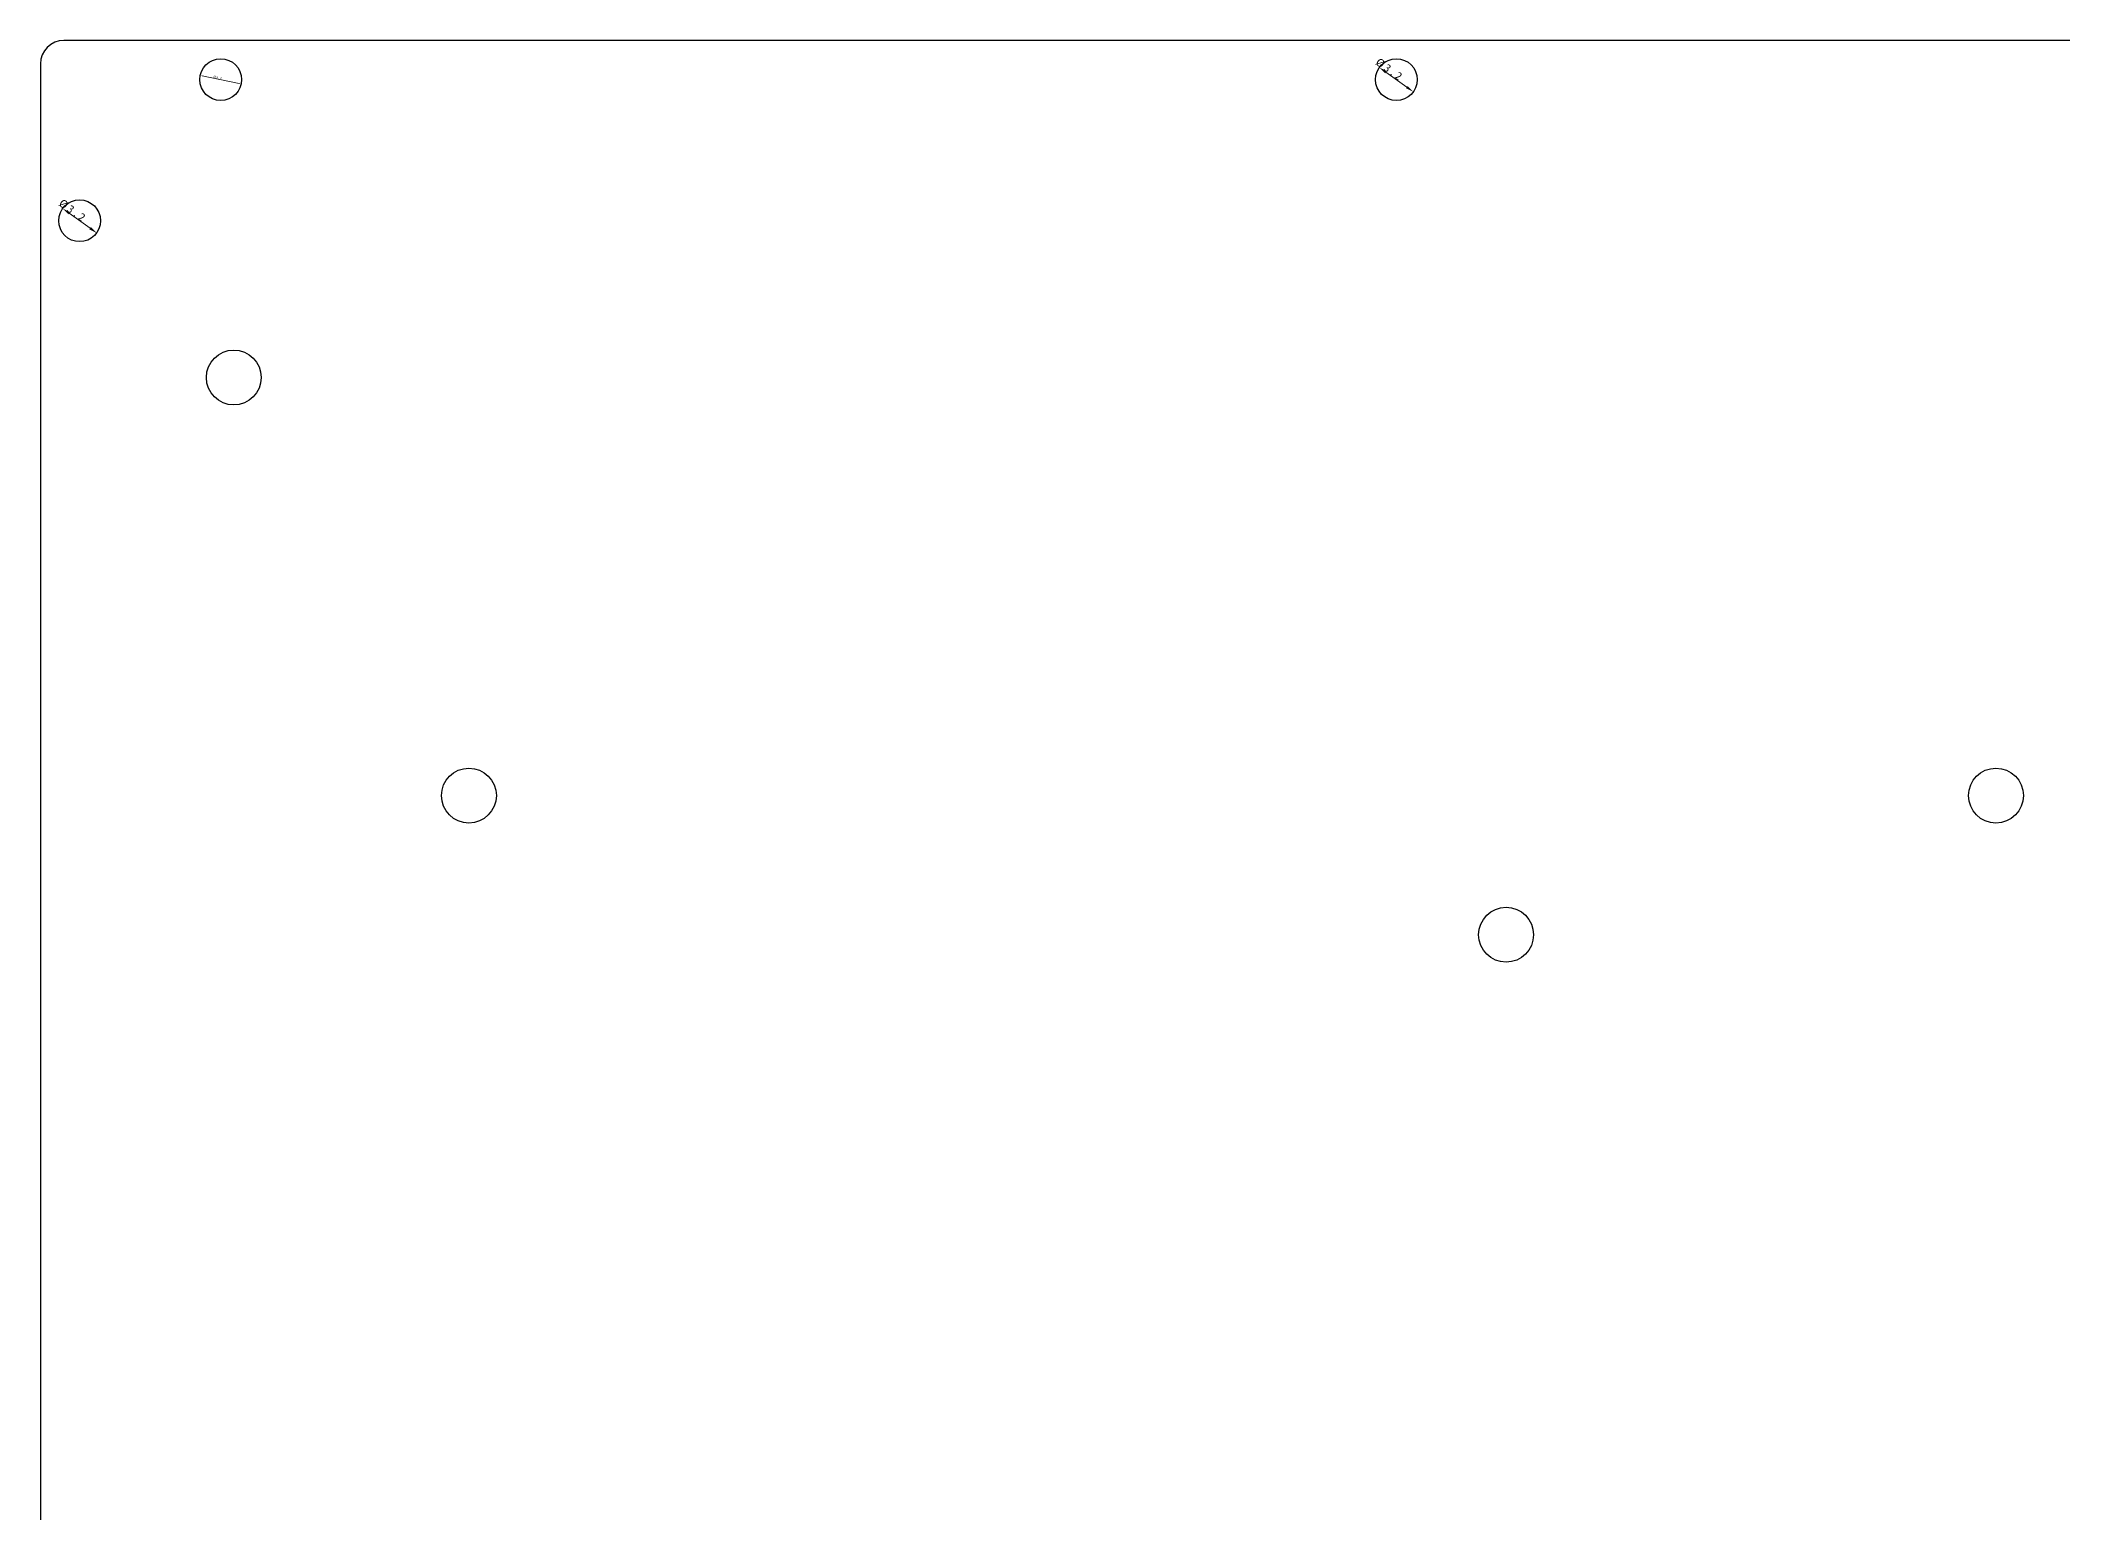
# Model space of a CAD drawing. Header units: millimetres. Extents: x -153 to 147, y -112 to 115.
# Drawn here: x -153.4 to 1.4, y 2.4 to 115.1 of the extents above; entities that cross this region are included whole.
import ezdxf

# ---------------------------------------------------------------- set-up
doc = ezdxf.new("R2010")
doc.units = ezdxf.units.MM
doc.header["$MEASUREMENT"] = 0
doc.dimstyles.get("Standard").update_dxf_attribs({"dimtxt": 0.18, "dimasz": 0.18, "dimexe": 0.18, "dimexo": 0.0625, "dimgap": 0.09, "dimtad": 0, "dimtih": 1, "dimtoh": 1, "dimdec": 4, "dimzin": 0, "dimdsep": 46, "dimtxsty": 'Standard', "dimcen": 0.09, "dimadec": 0, "dimazin": 0, "dimtfac": 1, "dimtdec": 4, "dimtofl": 0, "dimtmove": 0, "dimatfit": 3, "dimfxl": 1, "dimtolj": 1, "dimtzin": 0, "dimarcsym": 0})

# ---------------------------------------------------------------- blocks, each defined once
blk = doc.blocks.new('*D2')
at = {"color": 44, "linetype": 'Continuous', "lineweight": 18}
blk.add_line((-138.18, 111.76), (-141.02, 112.34), dxfattribs=at)
at = {"color": 44}
for points in [[(-141.01, 112.36), (-141.02, 112.31), (-141.17, 112.37)], [(-138.19, 111.74), (-138.18, 111.79), (-138.03, 111.73)]]:
    blk.add_solid(points, dxfattribs=at)
at = {"layer": 'Defpoints', "color": 0}
for p in [(-141.17, 112.37), (-138.03, 111.73)]:
    blk.add_point(p, dxfattribs=at)
at = {"color": 44, "lineweight": -3, "insert": (-139.82, 112.22), "char_height": 0.1532, "attachment_point": 5, "rotation": 348.5363}
blk.add_mtext('\\A1;\\T1.25;\\W1;\\FSimSun;%%c3.2', dxfattribs=at)
blk = doc.blocks.new('*D3')
at = {"color": 44, "linetype": 'Continuous', "lineweight": 18}
blk.add_line((-149.6, 100.68), (-151.2, 101.82), dxfattribs=at)
at = {"color": 44}
for points in [[(-151.14, 101.91), (-151.26, 101.74), (-151.7, 102.18)], [(-149.66, 100.59), (-149.54, 100.76), (-149.1, 100.32)]]:
    blk.add_solid(points, dxfattribs=at)
at = {"layer": 'Defpoints', "color": 0}
for p in [(-151.7, 102.18), (-149.1, 100.32)]:
    blk.add_point(p, dxfattribs=at)
at = {"color": 44, "lineweight": -3, "insert": (-150.93, 102.02), "char_height": 0.6126, "attachment_point": 5, "rotation": 324.4084}
blk.add_mtext('\\A1;\\T1.25;\\W1;\\FSimSun;%%c3.2', dxfattribs=at)
blk = doc.blocks.new('*D15')
at = {"color": 44, "linetype": 'Continuous', "lineweight": 18}
blk.add_line((-48.8, 111.48), (-50.4, 112.62), dxfattribs=at)
at = {"color": 44}
for points in [[(-50.34, 112.71), (-50.46, 112.54), (-50.9, 112.98)], [(-48.86, 111.39), (-48.74, 111.56), (-48.3, 111.12)]]:
    blk.add_solid(points, dxfattribs=at)
at = {"layer": 'Defpoints', "color": 0}
for p in [(-50.9, 112.98), (-48.3, 111.12)]:
    blk.add_point(p, dxfattribs=at)
at = {"color": 44, "lineweight": -3, "insert": (-50.13, 112.82), "char_height": 0.6126, "attachment_point": 5, "rotation": 324.4084}
blk.add_mtext('\\A1;\\T1.25;\\W1;\\FSimSun;%%c3.2', dxfattribs=at)

msp = doc.modelspace()

# ---------------------------------------------------------------- linework, layer by layer
at = {"color": 7, "linetype": 'Continuous', "lineweight": 25}
for p, q in [((144.2, 115.05), (-151.6, 115.05)), ((-153.4, 113.25), (-153.4, -110.4))]:
    msp.add_line(p, q, dxfattribs=at)
for centre, radius in [((-139.6, 112.05), 1.6), ((-49.6, 112.05), 1.6), ((-150.4, 101.25), 1.6), ((-138.6, 89.25), 2.1), ((-120.6, 57.25), 2.1), ((-3.7, 57.25), 2.1), ((-41.2, 46.6), 2.1)]:
    msp.add_circle(centre, radius, dxfattribs=at)
msp.add_arc((-151.6, 113.25), 1.8, 90, 180, dxfattribs=at)

# ---------------------------------------------------------------- dimensions: what is measured, and where the dimension line sits
at = {"color": 44, "linetype": 'Continuous', "lineweight": -3, "true_color": 0xa06000}
for p1, p2, override, picture, middle in [((-50.901, 112.981), (-48.299, 111.119), {"dimscale": 0.2, "dimtxt": 3.06324, "dimasz": 3.06324, "dimexe": 3.06324, "dimexo": 1.5875, "dimgap": 1.53162, "dimtad": 1, "dimtih": 0, "dimtoh": 0, "dimdec": 2, "dimlfac": 1, "dimrnd": 0, "dimzin": 8, "dimdsep": 46, "dimlunit": 2, "dimpost": '%%c<>', "dimsah": 0, "dimtsz": 0, "dimcen": -2.127267, "dimdle": 0, "dimse1": 0, "dimse2": 0, "dimsd1": 0, "dimsd2": 0, "dimclrd": 44, "dimclre": 44, "dimclrt": 44, "dimaunit": 0, "dimadec": 0, "dimazin": 2, "dimtol": 0, "dimlim": 0, "dimtp": 0, "dimtm": 0, "dimtfac": 0.7, "dimtdec": 2, "dimtix": 0, "dimtofl": 1, "dimtmove": 0, "dimatfit": 1, "dimfrac": 2, "dimtzin": 0, "dimlwd": 18, "dimlwe": 18}, '*D15', (-50.483, 112.319)), ((-141.168, 112.368), (-138.032, 111.732), {"dimscale": 0.05, "dimtxt": 3.06324, "dimasz": 3.06324, "dimexe": 3.06324, "dimexo": 1.5875, "dimgap": 1.53162, "dimtad": 1, "dimtih": 0, "dimtoh": 0, "dimdec": 2, "dimlfac": 1, "dimrnd": 0, "dimzin": 8, "dimdsep": 46, "dimlunit": 2, "dimpost": '%%c<>', "dimsah": 0, "dimtsz": 0, "dimcen": -2.127267, "dimdle": 0, "dimse1": 0, "dimse2": 0, "dimsd1": 0, "dimsd2": 0, "dimclrd": 44, "dimclre": 44, "dimclrt": 44, "dimaunit": 0, "dimadec": 0, "dimazin": 2, "dimtol": 0, "dimlim": 0, "dimtp": 0, "dimtm": 0, "dimtfac": 0.7, "dimtdec": 2, "dimtix": 0, "dimtofl": 1, "dimtmove": 0, "dimatfit": 1, "dimfrac": 2, "dimtzin": 0, "dimlwd": 18, "dimlwe": 18}, '*D2', (-139.851, 112.067)), ((-151.701, 102.181), (-149.099, 100.319), {"dimscale": 0.2, "dimtxt": 3.06324, "dimasz": 3.06324, "dimexe": 3.06324, "dimexo": 1.5875, "dimgap": 1.53162, "dimtad": 1, "dimtih": 0, "dimtoh": 0, "dimdec": 2, "dimlfac": 1, "dimrnd": 0, "dimzin": 8, "dimdsep": 46, "dimlunit": 2, "dimpost": '%%c<>', "dimsah": 0, "dimtsz": 0, "dimcen": -2.127267, "dimdle": 0, "dimse1": 0, "dimse2": 0, "dimsd1": 0, "dimsd2": 0, "dimclrd": 44, "dimclre": 44, "dimclrt": 44, "dimaunit": 0, "dimadec": 0, "dimazin": 2, "dimtol": 0, "dimlim": 0, "dimtp": 0, "dimtm": 0, "dimtfac": 0.7, "dimtdec": 2, "dimtix": 0, "dimtofl": 1, "dimtmove": 0, "dimatfit": 1, "dimfrac": 2, "dimtzin": 0, "dimlwd": 18, "dimlwe": 18}, '*D3', (-151.283, 101.519))]:
    dim = msp.add_diameter_dim_2p(p1=p1, p2=p2, text='\\T1.25;\\W1;\\FSimSun;<>', dimstyle='Standard', override=override, dxfattribs=at)
    dim.commit()
    dim.dimension.update_dxf_attribs({"geometry": picture, "text_midpoint": middle, "dimtype": 163})

doc.saveas('drawing.dxf')
